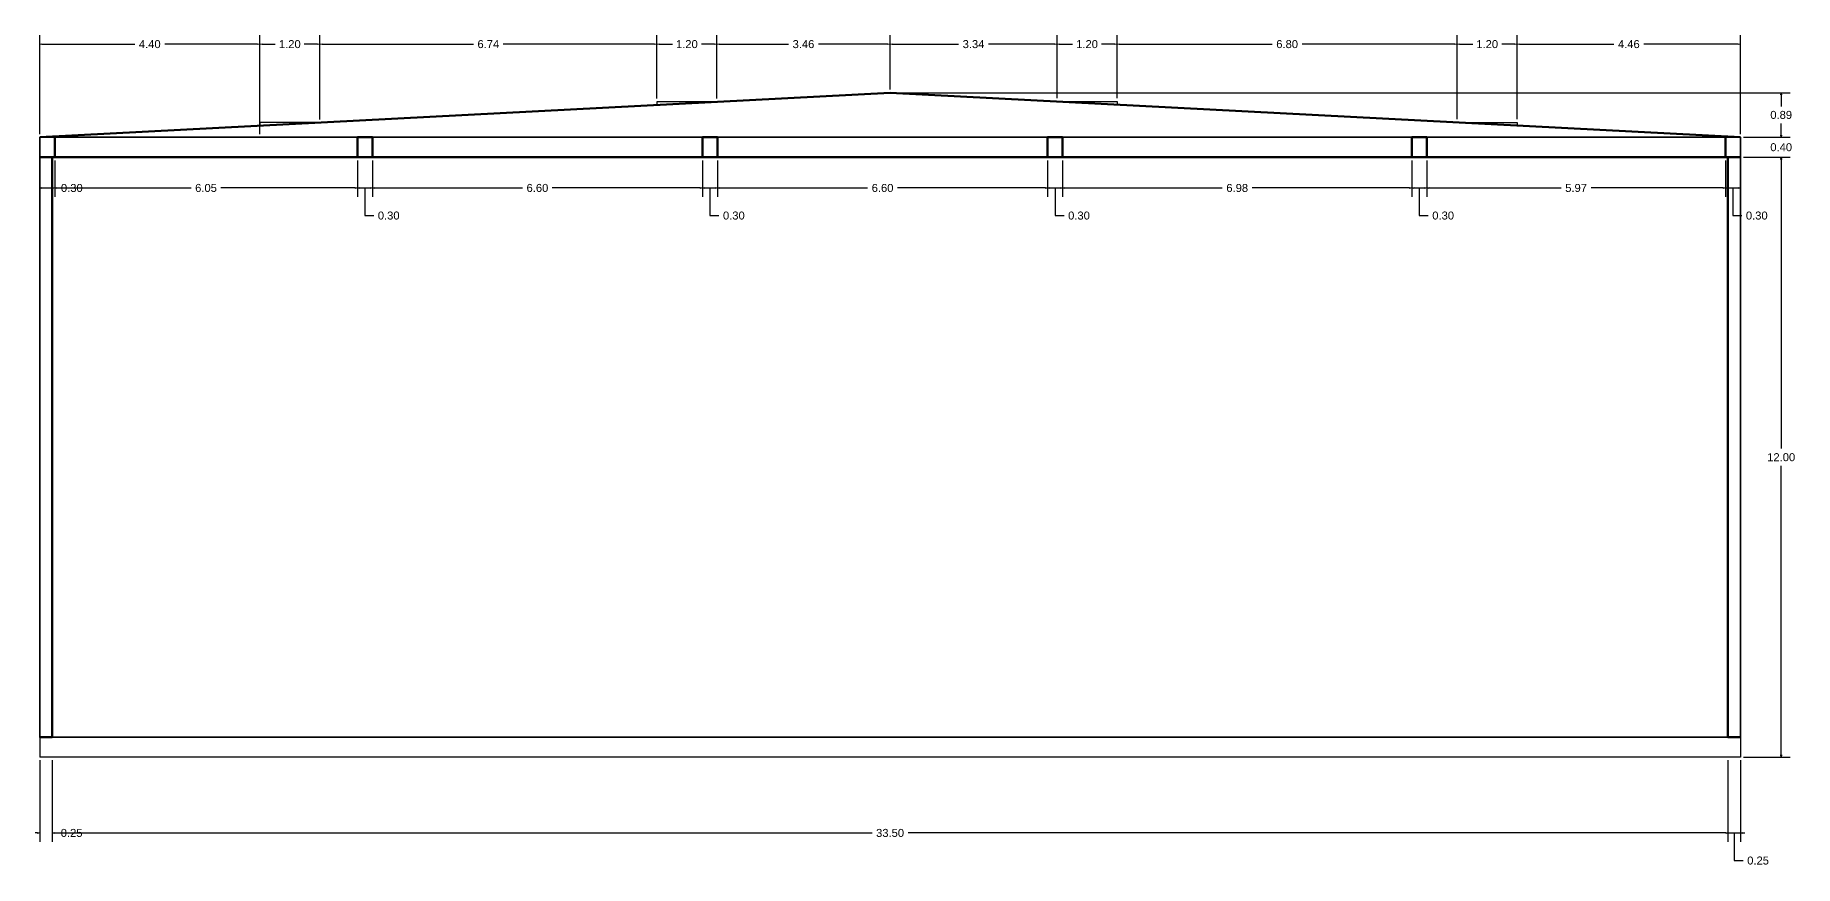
# Model space of a CAD drawing. Header units: metres. Extents: x -1 to 720, y -8 to 179.
# Drawn here: x 466.09 to 501.26, y 117.58 to 134.2 of the extents above; entities that cross this region are included whole.
import ezdxf

# ---------------------------------------------------------------- set-up
doc = ezdxf.new("R2010")
doc.units = ezdxf.units.M
doc.header["$PDMODE"] = 34
for name, color, linetype in [('0-Dimension', 9, 'Continuous'), ('E-AUXL', 7, 'Continuous'), ('S-FNDN', 7, 'Continuous'), ('S-PLAT', 7, 'Continuous')]:
    doc.layers.add(name, color=color, linetype=linetype)
for name, color, linetype, lineweight in [('A-FLOR', 252, 'Continuous', 35), ('A-ROOF', 226, 'Continuous', 53), ('S-BEAM', 1, 'Continuous', 50), ('S-COLS', 1, 'Continuous', 50)]:
    doc.layers.add(name, color=color, linetype=linetype, lineweight=lineweight)
doc.styles.get("Standard").update_dxf_attribs({"font": 'arial.ttf'})
doc.dimstyles.new('DAPC Standard', dxfattribs={"dimtxt": 0.3, "dimasz": 0.18, "dimexe": 0.18, "dimexo": 0.0625, "dimgap": 0.09, "dimtad": 0, "dimtih": 1, "dimtoh": 1, "dimzin": 0, "dimdsep": 46, "dimtxsty": 'Standard', "dimblk": 'CLOSEDBLANK', "dimcen": 0.09, "dimazin": 0, "dimtfac": 1, "dimtofl": 0, "dimtmove": 0, "dimatfit": 3, "dimfxl": 1, "dimtolj": 1, "dimtzin": 0, "dimarcsym": 0})

# ---------------------------------------------------------------- blocks, each defined once
blk = doc.blocks.new('_ClosedBlank')
at = {"color": 0, "linetype": 'ByBlock', "lineweight": -2}
for p, q in [((-1, 0.17), (0, 0)), ((-1, 0.17), (-1, -0.17)), ((0, 0), (-1, -0.17))]:
    blk.add_line(p, q, dxfattribs=at)
blk = doc.blocks.new('*D297')
at = {"layer": '0-Dimension', "color": 0, "lineweight": -2, "transparency": 16777216}
for p, q in [((466.177, 119.694), (466.177, 118.061)), ((466.427, 119.694), (466.427, 118.061)), ((466.132, 118.241), (466.087, 118.241)), ((466.472, 118.241), (466.517, 118.241))]:
    blk.add_line(p, q, dxfattribs=at)
at = {"layer": 'Defpoints', "color": 0, "transparency": 16777216}
for p in [(466.177, 119.756), (466.427, 119.756), (466.427, 118.241)]:
    blk.add_point(p, dxfattribs=at)
at = {"layer": '0-Dimension', "color": 0, "lineweight": -2, "transparency": 16777216, "xscale": 0.045, "yscale": 0.045, "zscale": 0.045}
blk.add_blockref('_ClosedBlank', (466.177, 118.241), dxfattribs=at)
at = {"layer": '0-Dimension', "color": 0, "lineweight": -2, "transparency": 16777216, "xscale": 0.045, "yscale": 0.045, "zscale": 0.045, "rotation": 180}
blk.add_blockref('_ClosedBlank', (466.427, 118.241), dxfattribs=at)
at = {"layer": '0-Dimension', "color": 0, "transparency": 16777216, "insert": (466.815, 118.241), "char_height": 0.16, "attachment_point": 5}
blk.add_mtext('\\A1;0.25', dxfattribs=at)
blk = doc.blocks.new('*D298')
at = {"layer": '0-Dimension', "color": 0, "lineweight": -2, "transparency": 16777216}
for p, q in [((466.427, 119.694), (466.427, 118.061)), ((499.927, 119.694), (499.927, 118.061)), ((466.472, 118.241), (482.817, 118.241)), ((499.882, 118.241), (483.536, 118.241))]:
    blk.add_line(p, q, dxfattribs=at)
at = {"layer": 'Defpoints', "color": 0, "transparency": 16777216}
for p in [(466.427, 119.756), (499.927, 119.756), (499.927, 118.241)]:
    blk.add_point(p, dxfattribs=at)
at = {"layer": '0-Dimension', "color": 0, "lineweight": -2, "transparency": 16777216, "xscale": 0.045, "yscale": 0.045, "zscale": 0.045, "rotation": 180}
blk.add_blockref('_ClosedBlank', (466.427, 118.241), dxfattribs=at)
at = {"layer": '0-Dimension', "color": 0, "lineweight": -2, "transparency": 16777216, "xscale": 0.045, "yscale": 0.045, "zscale": 0.045}
blk.add_blockref('_ClosedBlank', (499.927, 118.241), dxfattribs=at)
at = {"layer": '0-Dimension', "color": 0, "transparency": 16777216, "insert": (483.177, 118.241), "char_height": 0.16, "attachment_point": 5}
blk.add_mtext('\\A1;33.50', dxfattribs=at)
blk = doc.blocks.new('*D299')
at = {"layer": '0-Dimension', "color": 0, "lineweight": -2, "transparency": 16777216}
for p, q in [((499.927, 119.694), (499.927, 118.061)), ((500.177, 119.694), (500.177, 118.061)), ((499.882, 118.241), (499.837, 118.241)), ((499.927, 118.241), (500.177, 118.241)), ((500.052, 118.241), (500.052, 117.689)), ((500.222, 118.241), (500.267, 118.241)), ((500.052, 117.689), (500.232, 117.689))]:
    blk.add_line(p, q, dxfattribs=at)
at = {"layer": 'Defpoints', "color": 0, "transparency": 16777216}
for p in [(499.927, 119.756), (500.177, 119.756), (500.177, 118.241)]:
    blk.add_point(p, dxfattribs=at)
at = {"layer": '0-Dimension', "color": 0, "lineweight": -2, "transparency": 16777216, "xscale": 0.045, "yscale": 0.045, "zscale": 0.045}
blk.add_blockref('_ClosedBlank', (499.927, 118.241), dxfattribs=at)
at = {"layer": '0-Dimension', "color": 0, "lineweight": -2, "transparency": 16777216, "xscale": 0.045, "yscale": 0.045, "zscale": 0.045, "rotation": 180}
blk.add_blockref('_ClosedBlank', (500.177, 118.241), dxfattribs=at)
at = {"layer": '0-Dimension', "color": 0, "transparency": 16777216, "insert": (500.53, 117.689), "char_height": 0.16, "attachment_point": 5}
blk.add_mtext('\\A1;0.25', dxfattribs=at)
blk = doc.blocks.new('*D300')
at = {"layer": '0-Dimension', "color": 0, "lineweight": -2, "transparency": 16777216}
for p, q in [((500.239, 131.756), (501.172, 131.756)), ((500.992, 131.711), (500.992, 125.928)), ((500.992, 119.801), (500.992, 125.584)), ((500.239, 119.756), (501.172, 119.756))]:
    blk.add_line(p, q, dxfattribs=at)
at = {"layer": 'Defpoints', "color": 0, "transparency": 16777216}
for p in [(500.177, 131.756), (500.992, 131.756), (500.177, 119.756)]:
    blk.add_point(p, dxfattribs=at)
at = {"layer": '0-Dimension', "color": 0, "lineweight": -2, "transparency": 16777216, "xscale": 0.045, "yscale": 0.045, "zscale": 0.045}
for p, rotation in [((500.992, 131.756), 90), ((500.992, 119.756), 270)]:
    blk.add_blockref('_ClosedBlank', p, dxfattribs=dict(at, rotation=rotation))
at = {"layer": '0-Dimension', "color": 0, "transparency": 16777216, "insert": (500.992, 125.756), "char_height": 0.16, "attachment_point": 5}
blk.add_mtext('\\A1;12.00', dxfattribs=at)
blk = doc.blocks.new('*D301')
at = {"layer": '0-Dimension', "color": 0, "lineweight": -2, "transparency": 16777216}
for p, q in [((500.239, 132.156), (501.172, 132.156)), ((500.992, 132.201), (500.992, 132.246)), ((500.239, 131.756), (501.172, 131.756)), ((500.992, 131.711), (500.992, 131.666))]:
    blk.add_line(p, q, dxfattribs=at)
at = {"layer": 'Defpoints', "color": 0, "transparency": 16777216}
for p in [(500.177, 132.156), (500.992, 132.156), (500.177, 131.756)]:
    blk.add_point(p, dxfattribs=at)
at = {"layer": '0-Dimension', "color": 0, "lineweight": -2, "transparency": 16777216, "xscale": 0.045, "yscale": 0.045, "zscale": 0.045}
for p, rotation in [((500.992, 132.156), 270), ((500.992, 131.756), 90)]:
    blk.add_blockref('_ClosedBlank', p, dxfattribs=dict(at, rotation=rotation))
at = {"layer": '0-Dimension', "color": 0, "transparency": 16777216, "insert": (500.992, 131.956), "char_height": 0.16, "attachment_point": 5}
blk.add_mtext('\\A1;0.40', dxfattribs=at)
blk = doc.blocks.new('*D302')
at = {"layer": '0-Dimension', "color": 0, "lineweight": -2, "transparency": 16777216}
for p, q in [((483.239, 133.047), (501.172, 133.047)), ((500.992, 133.002), (500.992, 132.773)), ((500.992, 132.201), (500.992, 132.43)), ((500.239, 132.156), (501.172, 132.156))]:
    blk.add_line(p, q, dxfattribs=at)
at = {"layer": 'Defpoints', "color": 0, "transparency": 16777216}
for p in [(483.177, 133.047), (500.992, 133.047), (500.177, 132.156)]:
    blk.add_point(p, dxfattribs=at)
at = {"layer": '0-Dimension', "color": 0, "lineweight": -2, "transparency": 16777216, "xscale": 0.045, "yscale": 0.045, "zscale": 0.045}
for p, rotation in [((500.992, 133.047), 90), ((500.992, 132.156), 270)]:
    blk.add_blockref('_ClosedBlank', p, dxfattribs=dict(at, rotation=rotation))
at = {"layer": '0-Dimension', "color": 0, "transparency": 16777216, "insert": (500.992, 132.602), "char_height": 0.16, "attachment_point": 5}
blk.add_mtext('\\A1;0.89', dxfattribs=at)
blk = doc.blocks.new('*D303')
at = {"layer": '0-Dimension', "color": 0, "lineweight": -2, "transparency": 16777216}
for p, q in [((466.177, 131.694), (466.177, 130.961)), ((466.477, 131.694), (466.477, 130.961)), ((466.222, 131.141), (466.432, 131.141)), ((466.477, 131.141), (466.522, 131.141))]:
    blk.add_line(p, q, dxfattribs=at)
at = {"layer": 'Defpoints', "color": 0, "transparency": 16777216}
for p in [(466.177, 131.756), (466.477, 131.756), (466.477, 131.141)]:
    blk.add_point(p, dxfattribs=at)
at = {"layer": '0-Dimension', "color": 0, "lineweight": -2, "transparency": 16777216, "xscale": 0.045, "yscale": 0.045, "zscale": 0.045, "rotation": 180}
blk.add_blockref('_ClosedBlank', (466.177, 131.141), dxfattribs=at)
at = {"layer": '0-Dimension', "color": 0, "lineweight": -2, "transparency": 16777216, "xscale": 0.045, "yscale": 0.045, "zscale": 0.045}
blk.add_blockref('_ClosedBlank', (466.477, 131.141), dxfattribs=at)
at = {"layer": '0-Dimension', "color": 0, "transparency": 16777216, "insert": (466.819, 131.141), "char_height": 0.16, "attachment_point": 5}
blk.add_mtext('\\A1;0.30', dxfattribs=at)
blk = doc.blocks.new('*D304')
at = {"layer": '0-Dimension', "color": 0, "lineweight": -2, "transparency": 16777216}
for p, q in [((466.477, 131.694), (466.477, 130.961)), ((472.527, 131.694), (472.527, 130.961)), ((466.522, 131.141), (469.203, 131.141)), ((472.482, 131.141), (469.801, 131.141))]:
    blk.add_line(p, q, dxfattribs=at)
at = {"layer": 'Defpoints', "color": 0, "transparency": 16777216}
for p in [(466.477, 131.756), (472.527, 131.756), (472.527, 131.141)]:
    blk.add_point(p, dxfattribs=at)
at = {"layer": '0-Dimension', "color": 0, "lineweight": -2, "transparency": 16777216, "xscale": 0.045, "yscale": 0.045, "zscale": 0.045, "rotation": 180}
blk.add_blockref('_ClosedBlank', (466.477, 131.141), dxfattribs=at)
at = {"layer": '0-Dimension', "color": 0, "lineweight": -2, "transparency": 16777216, "xscale": 0.045, "yscale": 0.045, "zscale": 0.045}
blk.add_blockref('_ClosedBlank', (472.527, 131.141), dxfattribs=at)
at = {"layer": '0-Dimension', "color": 0, "transparency": 16777216, "insert": (469.502, 131.141), "char_height": 0.16, "attachment_point": 5}
blk.add_mtext('\\A1;6.05', dxfattribs=at)
blk = doc.blocks.new('*D305')
at = {"layer": '0-Dimension', "color": 0, "lineweight": -2, "transparency": 16777216}
for p, q in [((472.527, 131.694), (472.527, 130.961)), ((472.827, 131.694), (472.827, 130.961)), ((472.572, 131.141), (472.782, 131.141)), ((472.677, 131.141), (472.677, 130.589)), ((472.677, 130.589), (472.857, 130.589))]:
    blk.add_line(p, q, dxfattribs=at)
at = {"layer": 'Defpoints', "color": 0, "transparency": 16777216}
for p in [(472.527, 131.756), (472.827, 131.756), (472.827, 131.141)]:
    blk.add_point(p, dxfattribs=at)
at = {"layer": '0-Dimension', "color": 0, "lineweight": -2, "transparency": 16777216, "xscale": 0.045, "yscale": 0.045, "zscale": 0.045, "rotation": 180}
blk.add_blockref('_ClosedBlank', (472.527, 131.141), dxfattribs=at)
at = {"layer": '0-Dimension', "color": 0, "lineweight": -2, "transparency": 16777216, "xscale": 0.045, "yscale": 0.045, "zscale": 0.045}
blk.add_blockref('_ClosedBlank', (472.827, 131.141), dxfattribs=at)
at = {"layer": '0-Dimension', "color": 0, "transparency": 16777216, "insert": (473.154, 130.589), "char_height": 0.16, "attachment_point": 5}
blk.add_mtext('\\A1;0.30', dxfattribs=at)
blk = doc.blocks.new('*D306')
at = {"layer": '0-Dimension', "color": 0, "lineweight": -2, "transparency": 16777216}
for p, q in [((472.827, 131.694), (472.827, 130.961)), ((479.427, 131.694), (479.427, 130.961)), ((472.872, 131.141), (475.829, 131.141)), ((479.382, 131.141), (476.425, 131.141))]:
    blk.add_line(p, q, dxfattribs=at)
at = {"layer": 'Defpoints', "color": 0, "transparency": 16777216}
for p in [(472.827, 131.756), (479.427, 131.756), (479.427, 131.141)]:
    blk.add_point(p, dxfattribs=at)
at = {"layer": '0-Dimension', "color": 0, "lineweight": -2, "transparency": 16777216, "xscale": 0.045, "yscale": 0.045, "zscale": 0.045, "rotation": 180}
blk.add_blockref('_ClosedBlank', (472.827, 131.141), dxfattribs=at)
at = {"layer": '0-Dimension', "color": 0, "lineweight": -2, "transparency": 16777216, "xscale": 0.045, "yscale": 0.045, "zscale": 0.045}
blk.add_blockref('_ClosedBlank', (479.427, 131.141), dxfattribs=at)
at = {"layer": '0-Dimension', "color": 0, "transparency": 16777216, "insert": (476.127, 131.141), "char_height": 0.16, "attachment_point": 5}
blk.add_mtext('\\A1;6.60', dxfattribs=at)
blk = doc.blocks.new('*D307')
at = {"layer": '0-Dimension', "color": 0, "lineweight": -2, "transparency": 16777216}
for p, q in [((479.427, 131.694), (479.427, 130.961)), ((479.727, 131.694), (479.727, 130.961)), ((479.472, 131.141), (479.682, 131.141)), ((479.577, 131.141), (479.577, 130.589)), ((479.577, 130.589), (479.757, 130.589))]:
    blk.add_line(p, q, dxfattribs=at)
at = {"layer": 'Defpoints', "color": 0, "transparency": 16777216}
for p in [(479.427, 131.756), (479.727, 131.756), (479.727, 131.141)]:
    blk.add_point(p, dxfattribs=at)
at = {"layer": '0-Dimension', "color": 0, "lineweight": -2, "transparency": 16777216, "xscale": 0.045, "yscale": 0.045, "zscale": 0.045, "rotation": 180}
blk.add_blockref('_ClosedBlank', (479.427, 131.141), dxfattribs=at)
at = {"layer": '0-Dimension', "color": 0, "lineweight": -2, "transparency": 16777216, "xscale": 0.045, "yscale": 0.045, "zscale": 0.045}
blk.add_blockref('_ClosedBlank', (479.727, 131.141), dxfattribs=at)
at = {"layer": '0-Dimension', "color": 0, "transparency": 16777216, "insert": (480.054, 130.589), "char_height": 0.16, "attachment_point": 5}
blk.add_mtext('\\A1;0.30', dxfattribs=at)
blk = doc.blocks.new('*D308')
at = {"layer": '0-Dimension', "color": 0, "lineweight": -2, "transparency": 16777216}
for p, q in [((479.727, 131.694), (479.727, 130.961)), ((486.327, 131.694), (486.327, 130.961)), ((479.772, 131.141), (482.729, 131.141)), ((486.282, 131.141), (483.325, 131.141))]:
    blk.add_line(p, q, dxfattribs=at)
at = {"layer": 'Defpoints', "color": 0, "transparency": 16777216}
for p in [(479.727, 131.756), (486.327, 131.756), (486.327, 131.141)]:
    blk.add_point(p, dxfattribs=at)
at = {"layer": '0-Dimension', "color": 0, "lineweight": -2, "transparency": 16777216, "xscale": 0.045, "yscale": 0.045, "zscale": 0.045, "rotation": 180}
blk.add_blockref('_ClosedBlank', (479.727, 131.141), dxfattribs=at)
at = {"layer": '0-Dimension', "color": 0, "lineweight": -2, "transparency": 16777216, "xscale": 0.045, "yscale": 0.045, "zscale": 0.045}
blk.add_blockref('_ClosedBlank', (486.327, 131.141), dxfattribs=at)
at = {"layer": '0-Dimension', "color": 0, "transparency": 16777216, "insert": (483.027, 131.141), "char_height": 0.16, "attachment_point": 5}
blk.add_mtext('\\A1;6.60', dxfattribs=at)
blk = doc.blocks.new('*D309')
at = {"layer": '0-Dimension', "color": 0, "lineweight": -2, "transparency": 16777216}
for p, q in [((486.327, 131.694), (486.327, 130.961)), ((486.627, 131.694), (486.627, 130.961)), ((486.372, 131.141), (486.582, 131.141)), ((486.477, 131.141), (486.477, 130.589)), ((486.477, 130.589), (486.657, 130.589))]:
    blk.add_line(p, q, dxfattribs=at)
at = {"layer": 'Defpoints', "color": 0, "transparency": 16777216}
for p in [(486.327, 131.756), (486.627, 131.756), (486.627, 131.141)]:
    blk.add_point(p, dxfattribs=at)
at = {"layer": '0-Dimension', "color": 0, "lineweight": -2, "transparency": 16777216, "xscale": 0.045, "yscale": 0.045, "zscale": 0.045, "rotation": 180}
blk.add_blockref('_ClosedBlank', (486.327, 131.141), dxfattribs=at)
at = {"layer": '0-Dimension', "color": 0, "lineweight": -2, "transparency": 16777216, "xscale": 0.045, "yscale": 0.045, "zscale": 0.045}
blk.add_blockref('_ClosedBlank', (486.627, 131.141), dxfattribs=at)
at = {"layer": '0-Dimension', "color": 0, "transparency": 16777216, "insert": (486.954, 130.589), "char_height": 0.16, "attachment_point": 5}
blk.add_mtext('\\A1;0.30', dxfattribs=at)
blk = doc.blocks.new('*D310')
at = {"layer": '0-Dimension', "color": 0, "lineweight": -2, "transparency": 16777216}
for p, q in [((486.627, 131.694), (486.627, 130.961)), ((493.607, 131.694), (493.607, 130.961)), ((486.672, 131.141), (489.818, 131.141)), ((493.562, 131.141), (490.415, 131.141))]:
    blk.add_line(p, q, dxfattribs=at)
at = {"layer": 'Defpoints', "color": 0, "transparency": 16777216}
for p in [(486.627, 131.756), (493.607, 131.756), (493.607, 131.141)]:
    blk.add_point(p, dxfattribs=at)
at = {"layer": '0-Dimension', "color": 0, "lineweight": -2, "transparency": 16777216, "xscale": 0.045, "yscale": 0.045, "zscale": 0.045, "rotation": 180}
blk.add_blockref('_ClosedBlank', (486.627, 131.141), dxfattribs=at)
at = {"layer": '0-Dimension', "color": 0, "lineweight": -2, "transparency": 16777216, "xscale": 0.045, "yscale": 0.045, "zscale": 0.045}
blk.add_blockref('_ClosedBlank', (493.607, 131.141), dxfattribs=at)
at = {"layer": '0-Dimension', "color": 0, "transparency": 16777216, "insert": (490.117, 131.141), "char_height": 0.16, "attachment_point": 5}
blk.add_mtext('\\A1;6.98', dxfattribs=at)
blk = doc.blocks.new('*D311')
at = {"layer": '0-Dimension', "color": 0, "lineweight": -2, "transparency": 16777216}
for p, q in [((493.607, 131.694), (493.607, 130.961)), ((493.907, 131.694), (493.907, 130.961)), ((493.652, 131.141), (493.862, 131.141)), ((493.757, 131.141), (493.757, 130.589)), ((493.757, 130.589), (493.937, 130.589))]:
    blk.add_line(p, q, dxfattribs=at)
at = {"layer": 'Defpoints', "color": 0, "transparency": 16777216}
for p in [(493.607, 131.756), (493.907, 131.756), (493.907, 131.141)]:
    blk.add_point(p, dxfattribs=at)
at = {"layer": '0-Dimension', "color": 0, "lineweight": -2, "transparency": 16777216, "xscale": 0.045, "yscale": 0.045, "zscale": 0.045, "rotation": 180}
blk.add_blockref('_ClosedBlank', (493.607, 131.141), dxfattribs=at)
at = {"layer": '0-Dimension', "color": 0, "lineweight": -2, "transparency": 16777216, "xscale": 0.045, "yscale": 0.045, "zscale": 0.045}
blk.add_blockref('_ClosedBlank', (493.907, 131.141), dxfattribs=at)
at = {"layer": '0-Dimension', "color": 0, "transparency": 16777216, "insert": (494.234, 130.589), "char_height": 0.16, "attachment_point": 5}
blk.add_mtext('\\A1;0.30', dxfattribs=at)
blk = doc.blocks.new('*D312')
at = {"layer": '0-Dimension', "color": 0, "lineweight": -2, "transparency": 16777216}
for p, q in [((493.907, 131.694), (493.907, 130.961)), ((499.877, 131.694), (499.877, 130.961)), ((493.952, 131.141), (496.594, 131.141)), ((499.832, 131.141), (497.19, 131.141))]:
    blk.add_line(p, q, dxfattribs=at)
at = {"layer": 'Defpoints', "color": 0, "transparency": 16777216}
for p in [(493.907, 131.756), (499.877, 131.756), (499.877, 131.141)]:
    blk.add_point(p, dxfattribs=at)
at = {"layer": '0-Dimension', "color": 0, "lineweight": -2, "transparency": 16777216, "xscale": 0.045, "yscale": 0.045, "zscale": 0.045, "rotation": 180}
blk.add_blockref('_ClosedBlank', (493.907, 131.141), dxfattribs=at)
at = {"layer": '0-Dimension', "color": 0, "lineweight": -2, "transparency": 16777216, "xscale": 0.045, "yscale": 0.045, "zscale": 0.045}
blk.add_blockref('_ClosedBlank', (499.877, 131.141), dxfattribs=at)
at = {"layer": '0-Dimension', "color": 0, "transparency": 16777216, "insert": (496.892, 131.141), "char_height": 0.16, "attachment_point": 5}
blk.add_mtext('\\A1;5.97', dxfattribs=at)
blk = doc.blocks.new('*D313')
at = {"layer": '0-Dimension', "color": 0, "lineweight": -2, "transparency": 16777216}
for p, q in [((499.877, 131.694), (499.877, 130.961)), ((500.177, 131.694), (500.177, 130.961)), ((499.922, 131.141), (500.132, 131.141)), ((500.027, 131.141), (500.027, 130.589)), ((500.027, 130.589), (500.207, 130.589))]:
    blk.add_line(p, q, dxfattribs=at)
at = {"layer": 'Defpoints', "color": 0, "transparency": 16777216}
for p in [(499.877, 131.756), (500.177, 131.756), (500.177, 131.141)]:
    blk.add_point(p, dxfattribs=at)
at = {"layer": '0-Dimension', "color": 0, "lineweight": -2, "transparency": 16777216, "xscale": 0.045, "yscale": 0.045, "zscale": 0.045, "rotation": 180}
blk.add_blockref('_ClosedBlank', (499.877, 131.141), dxfattribs=at)
at = {"layer": '0-Dimension', "color": 0, "lineweight": -2, "transparency": 16777216, "xscale": 0.045, "yscale": 0.045, "zscale": 0.045}
blk.add_blockref('_ClosedBlank', (500.177, 131.141), dxfattribs=at)
at = {"layer": '0-Dimension', "color": 0, "transparency": 16777216, "insert": (500.504, 130.589), "char_height": 0.16, "attachment_point": 5}
blk.add_mtext('\\A1;0.30', dxfattribs=at)
blk = doc.blocks.new('*D314')
at = {"layer": '0-Dimension', "color": 0, "lineweight": -2, "transparency": 16777216}
for p, q in [((466.177, 132.219), (466.177, 134.198)), ((470.577, 132.219), (470.577, 134.198)), ((466.222, 134.018), (468.076, 134.018)), ((470.532, 134.018), (468.677, 134.018))]:
    blk.add_line(p, q, dxfattribs=at)
at = {"layer": 'Defpoints', "color": 0, "transparency": 16777216}
for p in [(470.577, 134.018), (466.177, 132.156), (470.577, 132.156)]:
    blk.add_point(p, dxfattribs=at)
at = {"layer": '0-Dimension', "color": 0, "lineweight": -2, "transparency": 16777216, "xscale": 0.045, "yscale": 0.045, "zscale": 0.045, "rotation": 180}
blk.add_blockref('_ClosedBlank', (466.177, 134.018), dxfattribs=at)
at = {"layer": '0-Dimension', "color": 0, "lineweight": -2, "transparency": 16777216, "xscale": 0.045, "yscale": 0.045, "zscale": 0.045}
blk.add_blockref('_ClosedBlank', (470.577, 134.018), dxfattribs=at)
at = {"layer": '0-Dimension', "color": 0, "transparency": 16777216, "insert": (468.377, 134.018), "char_height": 0.16, "attachment_point": 5}
blk.add_mtext('\\A1;4.40', dxfattribs=at)
blk = doc.blocks.new('*D315')
at = {"layer": '0-Dimension', "color": 0, "lineweight": -2, "transparency": 16777216}
for p, q in [((470.577, 132.219), (470.577, 134.198)), ((471.777, 132.512), (471.777, 134.198)), ((470.622, 134.018), (470.887, 134.018)), ((471.732, 134.018), (471.467, 134.018))]:
    blk.add_line(p, q, dxfattribs=at)
at = {"layer": 'Defpoints', "color": 0, "transparency": 16777216}
for p in [(471.777, 134.018), (471.777, 132.45), (470.577, 132.156)]:
    blk.add_point(p, dxfattribs=at)
at = {"layer": '0-Dimension', "color": 0, "lineweight": -2, "transparency": 16777216, "xscale": 0.045, "yscale": 0.045, "zscale": 0.045, "rotation": 180}
blk.add_blockref('_ClosedBlank', (470.577, 134.018), dxfattribs=at)
at = {"layer": '0-Dimension', "color": 0, "lineweight": -2, "transparency": 16777216, "xscale": 0.045, "yscale": 0.045, "zscale": 0.045}
blk.add_blockref('_ClosedBlank', (471.777, 134.018), dxfattribs=at)
at = {"layer": '0-Dimension', "color": 0, "transparency": 16777216, "insert": (471.177, 134.018), "char_height": 0.16, "attachment_point": 5}
blk.add_mtext('\\A1;1.20', dxfattribs=at)
blk = doc.blocks.new('*D316')
at = {"layer": '0-Dimension', "color": 0, "lineweight": -2, "transparency": 16777216}
for p, q in [((471.777, 132.512), (471.777, 134.198)), ((478.515, 132.928), (478.515, 134.198)), ((471.822, 134.018), (474.848, 134.018)), ((478.47, 134.018), (475.444, 134.018))]:
    blk.add_line(p, q, dxfattribs=at)
at = {"layer": 'Defpoints', "color": 0, "transparency": 16777216}
for p in [(478.515, 134.018), (478.515, 132.866), (471.777, 132.45)]:
    blk.add_point(p, dxfattribs=at)
at = {"layer": '0-Dimension', "color": 0, "lineweight": -2, "transparency": 16777216, "xscale": 0.045, "yscale": 0.045, "zscale": 0.045, "rotation": 180}
blk.add_blockref('_ClosedBlank', (471.777, 134.018), dxfattribs=at)
at = {"layer": '0-Dimension', "color": 0, "lineweight": -2, "transparency": 16777216, "xscale": 0.045, "yscale": 0.045, "zscale": 0.045}
blk.add_blockref('_ClosedBlank', (478.515, 134.018), dxfattribs=at)
at = {"layer": '0-Dimension', "color": 0, "transparency": 16777216, "insert": (475.146, 134.018), "char_height": 0.16, "attachment_point": 5}
blk.add_mtext('\\A1;6.74', dxfattribs=at)
blk = doc.blocks.new('*D317')
at = {"layer": '0-Dimension', "color": 0, "lineweight": -2, "transparency": 16777216}
for p, q in [((478.515, 132.928), (478.515, 134.198)), ((479.715, 132.928), (479.715, 134.198)), ((478.56, 134.018), (478.825, 134.018)), ((479.67, 134.018), (479.405, 134.018))]:
    blk.add_line(p, q, dxfattribs=at)
at = {"layer": 'Defpoints', "color": 0, "transparency": 16777216}
for p in [(479.715, 134.018), (478.515, 132.866), (479.715, 132.866)]:
    blk.add_point(p, dxfattribs=at)
at = {"layer": '0-Dimension', "color": 0, "lineweight": -2, "transparency": 16777216, "xscale": 0.045, "yscale": 0.045, "zscale": 0.045, "rotation": 180}
blk.add_blockref('_ClosedBlank', (478.515, 134.018), dxfattribs=at)
at = {"layer": '0-Dimension', "color": 0, "lineweight": -2, "transparency": 16777216, "xscale": 0.045, "yscale": 0.045, "zscale": 0.045}
blk.add_blockref('_ClosedBlank', (479.715, 134.018), dxfattribs=at)
at = {"layer": '0-Dimension', "color": 0, "transparency": 16777216, "insert": (479.115, 134.018), "char_height": 0.16, "attachment_point": 5}
blk.add_mtext('\\A1;1.20', dxfattribs=at)
blk = doc.blocks.new('*D318')
at = {"layer": '0-Dimension', "color": 0, "lineweight": -2, "transparency": 16777216}
for p, q in [((479.715, 132.928), (479.715, 134.198)), ((483.177, 133.11), (483.177, 134.198)), ((479.76, 134.018), (481.148, 134.018)), ((483.132, 134.018), (481.744, 134.018))]:
    blk.add_line(p, q, dxfattribs=at)
at = {"layer": 'Defpoints', "color": 0, "transparency": 16777216}
for p in [(483.177, 134.018), (483.177, 133.047), (479.715, 132.866)]:
    blk.add_point(p, dxfattribs=at)
at = {"layer": '0-Dimension', "color": 0, "lineweight": -2, "transparency": 16777216, "xscale": 0.045, "yscale": 0.045, "zscale": 0.045, "rotation": 180}
blk.add_blockref('_ClosedBlank', (479.715, 134.018), dxfattribs=at)
at = {"layer": '0-Dimension', "color": 0, "lineweight": -2, "transparency": 16777216, "xscale": 0.045, "yscale": 0.045, "zscale": 0.045}
blk.add_blockref('_ClosedBlank', (483.177, 134.018), dxfattribs=at)
at = {"layer": '0-Dimension', "color": 0, "transparency": 16777216, "insert": (481.446, 134.018), "char_height": 0.16, "attachment_point": 5}
blk.add_mtext('\\A1;3.46', dxfattribs=at)
blk = doc.blocks.new('*D319')
at = {"layer": '0-Dimension', "color": 0, "lineweight": -2, "transparency": 16777216}
for p, q in [((483.177, 133.11), (483.177, 134.198)), ((486.515, 132.935), (486.515, 134.198)), ((483.222, 134.018), (484.548, 134.018)), ((486.47, 134.018), (485.143, 134.018))]:
    blk.add_line(p, q, dxfattribs=at)
at = {"layer": 'Defpoints', "color": 0, "transparency": 16777216}
for p in [(486.515, 134.018), (483.177, 133.047), (486.515, 132.872)]:
    blk.add_point(p, dxfattribs=at)
at = {"layer": '0-Dimension', "color": 0, "lineweight": -2, "transparency": 16777216, "xscale": 0.045, "yscale": 0.045, "zscale": 0.045, "rotation": 180}
blk.add_blockref('_ClosedBlank', (483.177, 134.018), dxfattribs=at)
at = {"layer": '0-Dimension', "color": 0, "lineweight": -2, "transparency": 16777216, "xscale": 0.045, "yscale": 0.045, "zscale": 0.045}
blk.add_blockref('_ClosedBlank', (486.515, 134.018), dxfattribs=at)
at = {"layer": '0-Dimension', "color": 0, "transparency": 16777216, "insert": (484.846, 134.018), "char_height": 0.16, "attachment_point": 5}
blk.add_mtext('\\A1;3.34', dxfattribs=at)
blk = doc.blocks.new('*D320')
at = {"layer": '0-Dimension', "color": 0, "lineweight": -2, "transparency": 16777216}
for p, q in [((486.515, 132.935), (486.515, 134.198)), ((487.715, 132.935), (487.715, 134.198)), ((486.56, 134.018), (486.825, 134.018)), ((487.67, 134.018), (487.405, 134.018))]:
    blk.add_line(p, q, dxfattribs=at)
at = {"layer": 'Defpoints', "color": 0, "transparency": 16777216}
for p in [(487.715, 134.018), (486.515, 132.872), (487.715, 132.872)]:
    blk.add_point(p, dxfattribs=at)
at = {"layer": '0-Dimension', "color": 0, "lineweight": -2, "transparency": 16777216, "xscale": 0.045, "yscale": 0.045, "zscale": 0.045, "rotation": 180}
blk.add_blockref('_ClosedBlank', (486.515, 134.018), dxfattribs=at)
at = {"layer": '0-Dimension', "color": 0, "lineweight": -2, "transparency": 16777216, "xscale": 0.045, "yscale": 0.045, "zscale": 0.045}
blk.add_blockref('_ClosedBlank', (487.715, 134.018), dxfattribs=at)
at = {"layer": '0-Dimension', "color": 0, "transparency": 16777216, "insert": (487.115, 134.018), "char_height": 0.16, "attachment_point": 5}
blk.add_mtext('\\A1;1.20', dxfattribs=at)
blk = doc.blocks.new('*D321')
at = {"layer": '0-Dimension', "color": 0, "lineweight": -2, "transparency": 16777216}
for p, q in [((487.715, 132.935), (487.715, 134.198)), ((494.515, 132.515), (494.515, 134.198)), ((487.76, 134.018), (490.817, 134.018)), ((494.47, 134.018), (491.413, 134.018))]:
    blk.add_line(p, q, dxfattribs=at)
at = {"layer": 'Defpoints', "color": 0, "transparency": 16777216}
for p in [(494.515, 134.018), (487.715, 132.872), (494.515, 132.453)]:
    blk.add_point(p, dxfattribs=at)
at = {"layer": '0-Dimension', "color": 0, "lineweight": -2, "transparency": 16777216, "xscale": 0.045, "yscale": 0.045, "zscale": 0.045, "rotation": 180}
blk.add_blockref('_ClosedBlank', (487.715, 134.018), dxfattribs=at)
at = {"layer": '0-Dimension', "color": 0, "lineweight": -2, "transparency": 16777216, "xscale": 0.045, "yscale": 0.045, "zscale": 0.045}
blk.add_blockref('_ClosedBlank', (494.515, 134.018), dxfattribs=at)
at = {"layer": '0-Dimension', "color": 0, "transparency": 16777216, "insert": (491.115, 134.018), "char_height": 0.16, "attachment_point": 5}
blk.add_mtext('\\A1;6.80', dxfattribs=at)
blk = doc.blocks.new('*D322')
at = {"layer": '0-Dimension', "color": 0, "lineweight": -2, "transparency": 16777216}
for p, q in [((494.515, 132.515), (494.515, 134.198)), ((495.715, 132.515), (495.715, 134.198)), ((494.56, 134.018), (494.825, 134.018)), ((495.67, 134.018), (495.405, 134.018))]:
    blk.add_line(p, q, dxfattribs=at)
at = {"layer": 'Defpoints', "color": 0, "transparency": 16777216}
for p in [(495.715, 134.018), (494.515, 132.453), (495.715, 132.453)]:
    blk.add_point(p, dxfattribs=at)
at = {"layer": '0-Dimension', "color": 0, "lineweight": -2, "transparency": 16777216, "xscale": 0.045, "yscale": 0.045, "zscale": 0.045, "rotation": 180}
blk.add_blockref('_ClosedBlank', (494.515, 134.018), dxfattribs=at)
at = {"layer": '0-Dimension', "color": 0, "lineweight": -2, "transparency": 16777216, "xscale": 0.045, "yscale": 0.045, "zscale": 0.045}
blk.add_blockref('_ClosedBlank', (495.715, 134.018), dxfattribs=at)
at = {"layer": '0-Dimension', "color": 0, "transparency": 16777216, "insert": (495.115, 134.018), "char_height": 0.16, "attachment_point": 5}
blk.add_mtext('\\A1;1.20', dxfattribs=at)
blk = doc.blocks.new('*D323')
at = {"layer": '0-Dimension', "color": 0, "lineweight": -2, "transparency": 16777216}
for p, q in [((495.715, 132.515), (495.715, 134.198)), ((500.177, 132.219), (500.177, 134.198)), ((495.76, 134.018), (497.645, 134.018)), ((500.132, 134.018), (498.247, 134.018))]:
    blk.add_line(p, q, dxfattribs=at)
at = {"layer": 'Defpoints', "color": 0, "transparency": 16777216}
for p in [(500.177, 134.018), (495.715, 132.453), (500.177, 132.156)]:
    blk.add_point(p, dxfattribs=at)
at = {"layer": '0-Dimension', "color": 0, "lineweight": -2, "transparency": 16777216, "xscale": 0.045, "yscale": 0.045, "zscale": 0.045, "rotation": 180}
blk.add_blockref('_ClosedBlank', (495.715, 134.018), dxfattribs=at)
at = {"layer": '0-Dimension', "color": 0, "lineweight": -2, "transparency": 16777216, "xscale": 0.045, "yscale": 0.045, "zscale": 0.045}
blk.add_blockref('_ClosedBlank', (500.177, 134.018), dxfattribs=at)
at = {"layer": '0-Dimension', "color": 0, "transparency": 16777216, "insert": (497.946, 134.018), "char_height": 0.16, "attachment_point": 5}
blk.add_mtext('\\A1;4.46', dxfattribs=at)

msp = doc.modelspace()

# ---------------------------------------------------------------- linework, layer by layer
at = {"layer": 'A-FLOR'}
msp.add_lwpolyline([(466.177, 132.156), (466.177, 120.156), (500.177, 120.156), (500.177, 132.156)], close=True, dxfattribs=at)
at = {"layer": 'A-ROOF'}
for p, q in [((466.177, 132.156), (483.177, 133.047)), ((483.177, 133.047), (500.177, 132.156))]:
    msp.add_line(p, q, dxfattribs=at)
at = {"layer": 'E-AUXL'}
for p, q in [((479.715, 132.866), (478.515, 132.866)), ((478.515, 132.866), (478.515, 132.803)), ((486.515, 132.872), (487.715, 132.872)), ((487.715, 132.872), (487.715, 132.809)), ((471.777, 132.45), (470.577, 132.45)), ((470.577, 132.45), (470.577, 132.387)), ((471.715, 132.45), (471.715, 132.446)), ((494.515, 132.453), (495.715, 132.453)), ((495.715, 132.453), (495.715, 132.39)), ((471.715, 132.156), (479.715, 132.156))]:
    msp.add_line(p, q, dxfattribs=at)
for points in [[(470.577, 132.156), (466.177, 132.156), (471.777, 132.156)], [(486.515, 132.156), (479.715, 132.156), (487.715, 132.156), (494.515, 132.156)]]:
    msp.add_lwpolyline(points, dxfattribs=at)
at = {"layer": 'S-BEAM'}
for p, q in [((466.456, 132.156), (466.455, 132.171)), ((466.477, 131.756), (466.477, 132.156)), ((472.827, 132.156), (472.527, 132.156)), ((472.527, 132.156), (472.527, 131.756)), ((472.827, 131.756), (472.827, 132.156)), ((479.727, 132.156), (479.427, 132.156)), ((479.427, 132.156), (479.427, 131.756)), ((479.727, 131.756), (479.727, 132.156)), ((486.627, 132.156), (486.327, 132.156)), ((486.327, 132.156), (486.327, 132.156)), ((486.327, 132.156), (486.327, 131.756)), ((486.627, 131.756), (486.627, 132.156)), ((493.907, 132.156), (493.607, 132.156)), ((493.607, 132.156), (493.607, 131.756)), ((493.907, 131.756), (493.907, 132.156)), ((499.877, 131.756), (499.877, 132.156)), ((466.427, 131.756), (466.177, 131.756)), ((472.527, 131.756), (466.177, 131.756)), ((466.177, 131.756), (466.477, 131.756)), ((466.427, 131.756), (499.927, 131.756)), ((479.427, 131.756), (472.827, 131.756)), ((486.327, 131.756), (479.727, 131.756)), ((493.607, 131.756), (486.627, 131.756)), ((499.877, 131.756), (493.907, 131.756)), ((500.177, 131.756), (499.877, 131.756)), ((499.927, 131.756), (500.177, 131.756))]:
    msp.add_line(p, q, dxfattribs=at)
at = {"layer": 'S-COLS'}
for p, q in [((466.427, 120.156), (466.427, 131.756)), ((499.927, 120.156), (499.927, 131.756)), ((466.177, 120.156), (466.427, 120.156)), ((500.177, 120.156), (499.927, 120.156))]:
    msp.add_line(p, q, dxfattribs=at)
at = {"layer": 'S-FNDN'}
for p, q in [((466.177, 120.156), (466.177, 119.756)), ((500.177, 120.156), (500.177, 119.756)), ((500.177, 119.756), (466.177, 119.756))]:
    msp.add_line(p, q, dxfattribs=at)
msp.add_lwpolyline([(466.177, 132.156), (466.177, 120.156), (500.177, 120.156), (500.177, 132.156)], dxfattribs=at)
at = {"layer": 'S-PLAT'}
for p in [(466.177, 132.156), (500.177, 132.156)]:
    msp.add_line(p, (483.177, 133.047), dxfattribs=at)

# ---------------------------------------------------------------- dimensions: what is measured, and where the dimension line sits
at = {"layer": '0-Dimension'}
for base, p1, p2, override, picture, middle in [((470.577, 134.018), (466.177, 132.156), (470.577, 132.156), {"dimtxt": 0.16, "dimasz": 0.045}, '*D314', (468.377, 134.018)), ((471.777, 134.018), (470.577, 132.156), (471.777, 132.45), {"dimtxt": 0.16, "dimasz": 0.045, "dimtmove": 1}, '*D315', (471.177, 134.018)), ((478.515, 134.018), (471.777, 132.45), (478.515, 132.866), {"dimtxt": 0.16, "dimasz": 0.045, "dimtmove": 1}, '*D316', (475.146, 134.018)), ((479.715, 134.018), (478.515, 132.866), (479.715, 132.866), {"dimtxt": 0.16, "dimasz": 0.045, "dimtmove": 1}, '*D317', (479.115, 134.018)), ((483.177, 134.018), (479.715, 132.866), (483.177, 133.047), {"dimtxt": 0.16, "dimasz": 0.045, "dimtmove": 1}, '*D318', (481.446, 134.018)), ((486.515, 134.018), (483.177, 133.047), (486.515, 132.872), {"dimtxt": 0.16, "dimasz": 0.045, "dimtmove": 1}, '*D319', (484.846, 134.018)), ((487.715, 134.018), (486.515, 132.872), (487.715, 132.872), {"dimtxt": 0.16, "dimasz": 0.045, "dimtmove": 1}, '*D320', (487.115, 134.018)), ((494.515, 134.018), (487.715, 132.872), (494.515, 132.453), {"dimtxt": 0.16, "dimasz": 0.045, "dimtmove": 1}, '*D321', (491.115, 134.018)), ((495.715, 134.018), (494.515, 132.453), (495.715, 132.453), {"dimtxt": 0.16, "dimasz": 0.045, "dimtmove": 1}, '*D322', (495.115, 134.018)), ((500.177, 134.018), (495.715, 132.453), (500.177, 132.156), {"dimtxt": 0.16, "dimasz": 0.045, "dimtmove": 1}, '*D323', (497.946, 134.018)), ((466.477, 131.141), (466.177, 131.756), (466.477, 131.756), {"dimtxt": 0.16, "dimasz": 0.045}, '*D303', (466.819, 131.141)), ((472.527, 131.141), (466.477, 131.756), (472.527, 131.756), {"dimtxt": 0.16, "dimasz": 0.045, "dimtmove": 1}, '*D304', (469.502, 131.141)), ((472.827, 131.141), (472.527, 131.756), (472.827, 131.756), {"dimtxt": 0.16, "dimasz": 0.045, "dimtmove": 1}, '*D305', (472.947, 130.589)), ((479.427, 131.141), (472.827, 131.756), (479.427, 131.756), {"dimtxt": 0.16, "dimasz": 0.045, "dimtmove": 1}, '*D306', (476.127, 131.141)), ((479.727, 131.141), (479.427, 131.756), (479.727, 131.756), {"dimtxt": 0.16, "dimasz": 0.045, "dimtmove": 1}, '*D307', (479.847, 130.589)), ((486.327, 131.141), (479.727, 131.756), (486.327, 131.756), {"dimtxt": 0.16, "dimasz": 0.045, "dimtmove": 1}, '*D308', (483.027, 131.141)), ((486.627, 131.141), (486.327, 131.756), (486.627, 131.756), {"dimtxt": 0.16, "dimasz": 0.045, "dimtmove": 1}, '*D309', (486.747, 130.589)), ((493.607, 131.141), (486.627, 131.756), (493.607, 131.756), {"dimtxt": 0.16, "dimasz": 0.045, "dimtmove": 1}, '*D310', (490.117, 131.141)), ((493.907, 131.141), (493.607, 131.756), (493.907, 131.756), {"dimtxt": 0.16, "dimasz": 0.045, "dimtmove": 1}, '*D311', (494.027, 130.589)), ((499.877, 131.141), (493.907, 131.756), (499.877, 131.756), {"dimtxt": 0.16, "dimasz": 0.045, "dimtmove": 1}, '*D312', (496.892, 131.141)), ((500.177, 131.141), (499.877, 131.756), (500.177, 131.756), {"dimtxt": 0.16, "dimasz": 0.045, "dimtmove": 1}, '*D313', (500.297, 130.589)), ((466.427, 118.241), (466.177, 119.756), (466.427, 119.756), {"dimtxt": 0.16, "dimasz": 0.045}, '*D297', (466.815, 118.241)), ((499.927, 118.241), (466.427, 119.756), (499.927, 119.756), {"dimtxt": 0.16, "dimasz": 0.045, "dimtmove": 1}, '*D298', (483.177, 118.241)), ((500.177, 118.241), (499.927, 119.756), (500.177, 119.756), {"dimtxt": 0.16, "dimasz": 0.045, "dimtmove": 1}, '*D299', (500.322, 117.689))]:
    dim = msp.add_linear_dim(base=base, p1=p1, p2=p2, dimstyle='DAPC Standard', override=override, dxfattribs=at)
    dim.commit()
    dim.dimension.update_dxf_attribs({"geometry": picture, "text_midpoint": middle})
for base, p1, p2, override, picture, middle in [((500.992, 133.047), (500.177, 132.156), (483.177, 133.047), {"dimtxt": 0.16, "dimasz": 0.045, "dimtmove": 1}, '*D302', (500.992, 132.602)), ((500.992, 132.156), (500.177, 131.756), (500.177, 132.156), {"dimtxt": 0.16, "dimasz": 0.045, "dimtmove": 1}, '*D301', (500.992, 131.956)), ((500.992, 131.756), (500.177, 119.756), (500.177, 131.756), {"dimtxt": 0.16, "dimasz": 0.045}, '*D300', (500.992, 125.756))]:
    dim = msp.add_linear_dim(base=base, p1=p1, p2=p2, angle=90, dimstyle='DAPC Standard', override=override, dxfattribs=at)
    dim.commit()
    dim.dimension.update_dxf_attribs({"geometry": picture, "text_midpoint": middle})

doc.saveas('drawing.dxf')
